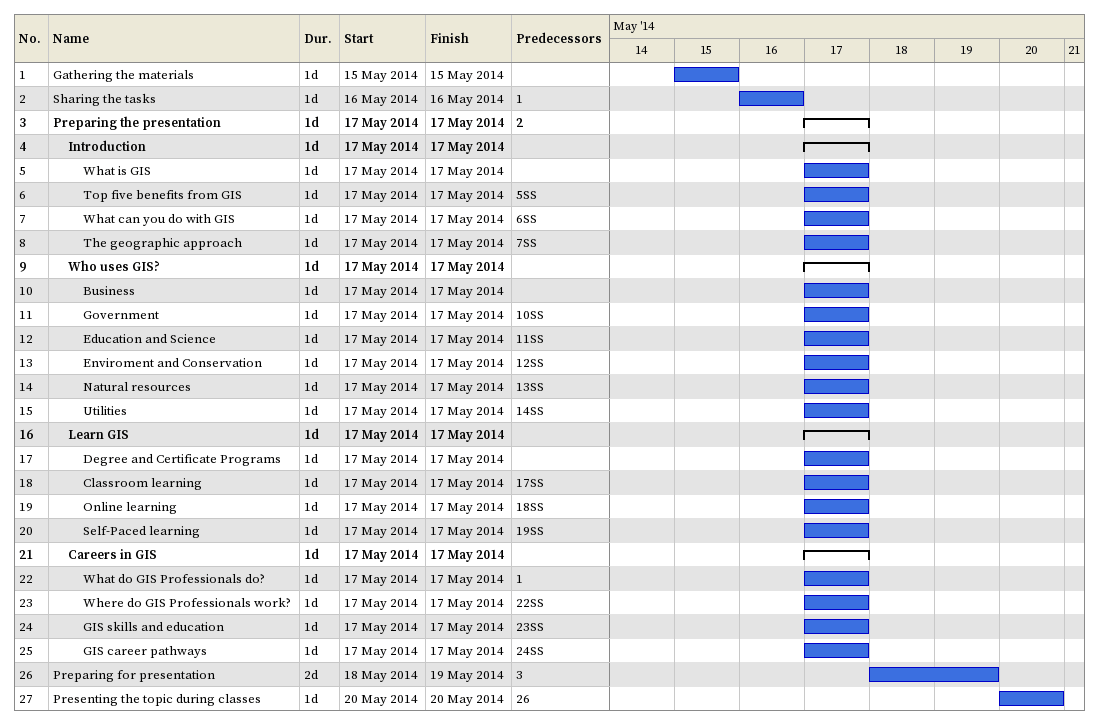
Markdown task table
| ID | Level | Task | Duration | Start | Finish | Predecessors |
|---|---|---|---|---|---|---|
| 1 | 1 | Gathering the materials | 1d | 2014-05-15 | 2014-05-15 |  |
| 2 | 1 | Sharing the tasks | 1d | 2014-05-16 | 2014-05-16 | 1 |
| 3 | 1 | **Preparing the presentation** | 1d | 2014-05-17 | 2014-05-17 | 2 |
| 4 | 2 | **Introduction** | 1d | 2014-05-17 | 2014-05-17 |  |
| 5 | 3 | What is GIS | 1d | 2014-05-17 | 2014-05-17 |  |
| 6 | 3 | Top five benefits from GIS | 1d | 2014-05-17 | 2014-05-17 | 5SS |
| 7 | 3 | What can you do with GIS | 1d | 2014-05-17 | 2014-05-17 | 6SS |
| 8 | 3 | The geographic approach | 1d | 2014-05-17 | 2014-05-17 | 7SS |
| 9 | 2 | **Who uses GIS?** | 1d | 2014-05-17 | 2014-05-17 |  |
| 10 | 3 | Business | 1d | 2014-05-17 | 2014-05-17 |  |
| 11 | 3 | Government | 1d | 2014-05-17 | 2014-05-17 | 10SS |
| 12 | 3 | Education and Science | 1d | 2014-05-17 | 2014-05-17 | 11SS |
| 13 | 3 | Enviroment and Conservation | 1d | 2014-05-17 | 2014-05-17 | 12SS |
| 14 | 3 | Natural resources | 1d | 2014-05-17 | 2014-05-17 | 13SS |
| 15 | 3 | Utilities | 1d | 2014-05-17 | 2014-05-17 | 14SS |
| 16 | 2 | **Learn GIS** | 1d | 2014-05-17 | 2014-05-17 |  |
| 17 | 3 | Degree and Certificate Programs | 1d | 2014-05-17 | 2014-05-17 |  |
| 18 | 3 | Classroom learning | 1d | 2014-05-17 | 2014-05-17 | 17SS |
| 19 | 3 | Online learning | 1d | 2014-05-17 | 2014-05-17 | 18SS |
| 20 | 3 | Self-Paced learning | 1d | 2014-05-17 | 2014-05-17 | 19SS |
| 21 | 2 | **Careers in GIS** | 1d | 2014-05-17 | 2014-05-17 |  |
| 22 | 3 | What do GIS Professionals do? | 1d | 2014-05-17 | 2014-05-17 | 1 |
| 23 | 3 | Where do GIS Professionals work? | 1d | 2014-05-17 | 2014-05-17 | 22SS |
| 24 | 3 | GIS skills and education | 1d | 2014-05-17 | 2014-05-17 | 23SS |
| 25 | 3 | GIS career pathways | 1d | 2014-05-17 | 2014-05-17 | 24SS |
| 26 | 1 | Preparing for presentation | 2d | 2014-05-18 | 2014-05-19 | 3 |
| 27 | 1 | Presenting the topic during classes | 1d | 2014-05-20 | 2014-05-20 | 26 |
